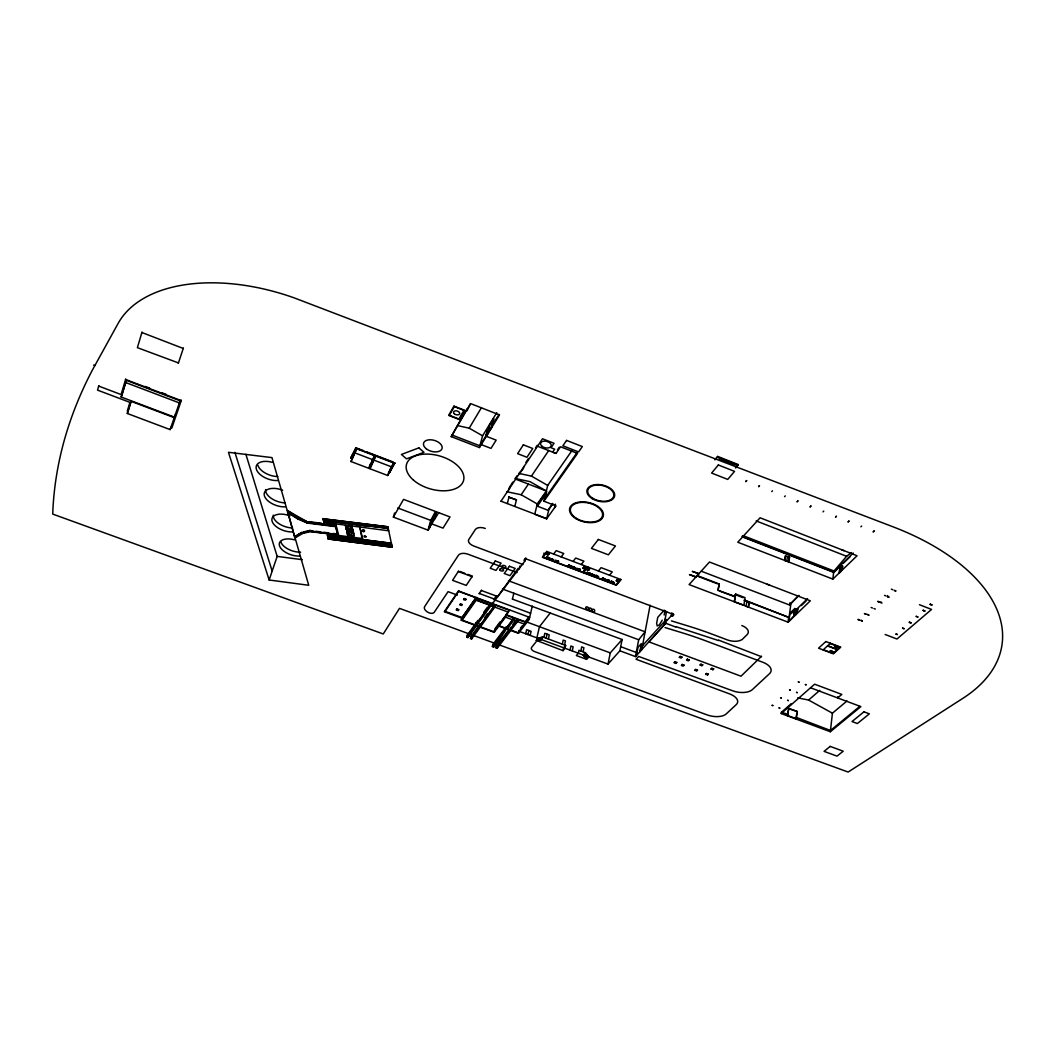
<?xml version="1.0" encoding="UTF-8"?>
<svg xmlns="http://www.w3.org/2000/svg" width="1055" height="1055" viewBox="0 0 1055 1055"><rect width="100%" height="100%" fill="white"/><g stroke="black" fill="none" stroke-linecap="round" stroke-linejoin="round"><path stroke-width="1.5" d="M608.537 580.487C606.572 580.712 607.271 580.171 608.643 580.342C611.135 582.677 608.089 579.09 609.5 581.213M607.456 579.868L606.81 579.564L608.181 580.975M608.247 580.936L609.408 581.16M609.17 581.002L608.788 580.276M612.889 582.479C613.694 583.178 614.986 581.991 611.742 582.228M611.715 582.373C610.858 581.714 611.162 580.408 613.285 582.531M612.375 582.492L613.984 582.597L612.889 582.466M611.715 581.279L612.599 582.215M613.562 582.202L611.86 581.991L612.573 582.413M617.65 580.804C617.135 580.382 618.797 580.738 618.533 580.804C613.878 581.542 620.999 579.116 618.481 579.815M617.544 581.107L616.977 580.461L617.821 580.778M617.887 580.553C619.694 580.909 615.698 578.246 618.256 579.947M665.534 623.756L664.386 623.334L671.283 615.777L672.444 616.212L673.894 614.617L525.192 558.57L525.153 560.733L497.103 597.394M887.519 596.444L887.703 595.587M880.754 602.537L880.925 601.693M791.158 703.711L781.399 712.31L781.228 713.549L830.338 731.735L832.421 713.193L846.994 700.982M837.815 696.669L837.67 697.935L841.837 694.414L814.605 684.194L781.228 713.549M839.437 572.417L839.978 567.748C847.904 559.572 836.167 582.096 840.215 567.841L842.325 565.797M841.547 570.386L842.088 565.704M832.843 579.103L857.069 555.761L760.101 517.781L737.788 542.23L832.843 579.103L833.674 572.008L853.244 553.044M742.72 537.008L833.898 572.456L834.057 571.019L846.598 556.288L851.464 552.596M796.789 713.312L796.077 719.048L797.303 711.518L788.758 708.353L787.505 715.87L788.758 708.353M795.536 614.406C795.101 610.647 799.466 604.344 796.749 613.232L796.011 614.577M797.817 608.854L796.749 613.232M789.443 620.907L793.782 616.094L794.784 608.511L795.945 608.959L795.655 611.122L794.494 610.674M701.232 571.19L789.615 605.029L789.918 602.761M788.731 616.885L788.019 622.279L810.319 600.796L709.461 562.025L689.086 584.589L788.111 622.186M744.725 599.768L744.157 600.361L789.074 617.492L790.96 603.262L798.978 595.402M788.982 620.722L789.984 613.166L794.784 608.511M789.496 557.211L788.731 561.999L789.496 557.211L785.474 555.84L784.841 560.482L785.474 555.84M585.314 653.085L585.987 653.335L583.27 655.472L585.406 652.676L578.984 650.315L578.377 653.177L576.347 655.551L586.738 659.388L588.796 657.014L608.023 664.096L619.892 650.803L635.492 656.592L665.995 622.912L648.957 641.888L741.006 676.202L761.512 656.263M748.364 607.179L749.274 602.418L746.703 601.759L749.274 602.418M746.94 601.521L746.03 606.282L748.602 606.942M748.602 605.676L749.05 602.642M719.431 590.919L734.794 596.787L735.691 594.044L745.054 597.618L743.907 605.161L734.293 601.812L735.124 596.431L717.901 590.338L719.207 583.969L696.986 575.476M734.517 601.587L735.691 594.044M711.083 668.857L712.85 669.516M712.784 669.938L713.694 668.699M761.459 656.685L718.626 640.134M705.782 674.119L707.549 674.765M707.483 675.187L708.38 673.947M711.017 669.279L711.914 668.026M736.311 467.444L738.315 464.609L717.703 456.433L714.894 459.835M718.231 589.982L719.207 583.969M705.716 674.527L706.613 673.301M702.762 664.624L701.865 665.876L700.164 664.795M700.098 665.217L700.982 663.964M735.612 464.925L719.352 459.096L719.523 458.068L728.346 461.563M697.513 669.912L696.617 671.151L694.915 670.083M694.849 670.492L695.733 669.252M689.231 659.586L688.335 660.839L686.554 660.179L687.451 658.913M684.036 664.901L683.165 666.153L681.385 665.494L682.269 664.241M715.738 459.281L717.703 456.433M681.978 656.883L681.095 658.135L679.38 657.054M679.301 657.476L680.185 656.21M676.822 662.224L675.952 663.476L674.25 662.395M674.171 662.817L675.042 661.564M718.561 640.556L675.807 626.604M672.444 616.212L672.945 613.39M671.283 615.777L671.784 612.955M664.162 615.039L664.98 610.502M664.386 623.334L666.536 611.412M639.818 651.871L641.374 643.603L638.011 647.295L636.455 655.551M640.306 651.344L641.084 647.203M641.269 650.276L642.047 646.135M641.757 649.748L650.104 605.227M635.492 656.592L638.684 639.752L645.119 631.813L508.457 580.738M832.988 651.805C831.037 649.867 829.401 652.109 830.536 651.146C828.307 649.946 835.257 652.702 832.342 651.871M830.892 650.816C830.127 649.524 831.591 652.781 832.672 651.739M830.892 651.621L831.709 651.805M830.641 651.054L831.498 651.885M619.892 650.803L622.107 639.501L512.255 599.069M837.644 647.295C838.184 647.981 833.569 646.029 837.419 646.517C839.253 648.047 837.327 647.401 837.446 646.57M836.18 646.082C835.877 647.203 835.942 645.792 837.34 647.216M836.14 645.976L835.811 646.412M835.995 647.018L836.721 647.071M837.354 647.308L837.037 646.913M608.023 664.096L610.265 652.887L622.107 639.501M588.796 657.014L588.215 656.355L586.158 658.729L588.875 656.606M584.43 656.777L587.147 654.641L584.43 656.777L586.567 653.995L585.894 653.744L583.85 656.118L584.51 656.368M585.011 657.423L587.727 655.3L585.67 657.674L585.09 657.014M585.591 658.083L588.294 655.946L586.25 658.32L585.67 657.674M580.843 651.001L581.701 646.926L583.916 647.744L583.059 651.819M583.27 655.472L585.406 652.676M572.258 650.922L573.142 646.834L570.913 646.016L570.043 650.104M563.04 650.658L563.66 647.796L565.651 645.396L542.916 637.009L540.872 639.844L536.388 640.398L563.04 650.658L565.032 648.258L565.651 645.396M564.544 644.987L565.427 640.913L563.212 640.095L562.315 644.17M620.617 579.419L616.12 584.826L583.586 572.535L584.193 569.7M548.363 639.014L549.273 634.939L544.815 633.29L543.892 637.365M540.872 639.844L542.916 637.009M546.121 638.196L547.044 634.121M536.296 640.807L538.327 637.972L542.824 637.418M536.889 637.879L539.448 626.696L550.394 612.823M530.164 635.4L531.113 631.325L526.63 629.677L525.68 633.752M587.437 566.865L583.112 572.351L543.088 557.225L544.077 552.991M555.484 504.422L554.772 507.455L555.233 504.33M532.287 606.098L529.162 619.43L518.453 633.303L510.752 630.468L497.182 648.271L496.074 647.862L496.562 645.845L509.156 629.268M527.922 634.582L528.872 630.494M528.806 617.03L525.179 621.751L524.599 624.217L517.517 621.593L511.002 630.152L518.018 632.736L529.65 617.373L458.437 590.985L444.3 611.742L461.76 618.164L476.227 597.578M549.365 557.739L546.899 557.093L547.769 558.293L550.037 557.99L549.154 558.807L548.521 557.831M548.666 553.901C550.763 553.849 546.147 552.912 549.339 553.928C547.453 554.719 547.703 555.418 548.93 553.374M548.007 553.427C546.292 552.583 548.455 556.539 548.244 554.363M548.046 557.251C548.415 558.543 545.25 555.444 547.809 557.831M548.231 553.176L548.086 553.427M548.165 554.389L547.044 554.6M518.453 633.303L519.139 630.376M506.809 491.722L521.17 494.755L537.285 503.974L534.74 514.26L546.635 518.809L549.035 508.642L552.754 503.42M548.125 558.28L548.864 558.464M546.635 518.809L555.932 505.846L543.905 501.217L547.69 485.419L571.942 450.604M506.347 626.63L492.856 644.5L492.369 646.517L493.476 646.926C494.281 649.616 512.941 616.99 507.231 628.767L509.868 629.743L516.383 621.171L516.871 619.127M517.517 621.593L518.005 619.549L497.67 646.253L497.182 648.271M553.572 559.968C551.449 559.796 549.55 557.633 553.677 559.783M525.825 557.924L525.153 560.733L523.953 560.284L525.192 558.57M510.211 627.606L510.462 627.29M492.369 646.517L505.859 628.675L498.817 626.077L499.411 623.624L499.055 625.76L506.097 628.345L512.585 619.773L513.073 617.716M510.752 630.468L511.345 628.028M511.002 630.152L511.583 627.699M507.231 628.767L513.719 620.195L514.207 618.138L493.977 644.895L493.476 646.926M551.844 558.781L552.926 559.598M552.49 560.02L551.409 559.387M493.503 632.051L508.339 612.151L508.84 610.093L490.298 603.223L489.784 605.28L475.515 625.035L462.143 620.116L462.776 617.676L474.921 600.414M519.944 566.047L519.271 568.843L518.084 568.394L492.579 603.631M512.506 598.739L513.838 593.24M537.364 506.163L537.879 504.026L546.661 491.459L546.147 493.608L537.364 506.163L548.218 510.33L552.675 504.079M479.577 624.718L471.018 636.495L470.504 638.512L471.625 638.921L480.196 627.158L494.175 632.301L505.49 617.149L506.084 614.683L509.631 609.935M557.066 561.22L558.451 561.642L555.721 560.456L558.715 561.273L555.827 560.93L558.201 561.985L556.855 561.511M556.209 561.234C555.655 558.886 554.442 561.761 556.381 561.181M494.175 632.301L494.927 629.242M492.843 602.563L492.065 605.689L475.7 599.636L476.174 597.394M479.221 593.438L494.096 598.963M490.931 605.702L476.649 625.444L479.287 626.419L493.621 606.691L494.136 604.634M494.017 599.266L496.417 595.745M493.74 631.734L480.407 626.828L494.769 607.126L495.283 605.069L472.139 636.904L471.625 638.921M518.994 474.13L523.28 468.657L523.834 466.468M514.84 506.321L516.449 499.885L508.892 497.156L516.449 499.885M470.504 638.512L479.062 626.749L479.682 624.309M479.287 626.419L479.906 623.98M480.196 627.158L481.027 624.389L480.407 626.828M519.508 474.328L520.062 472.152M479.141 593.754L481.502 590.193M508.721 489.612L509.736 486.685M508.972 489.718L510.462 485.59M467.893 637.563L477.269 623.004L476.425 625.773L467.893 637.563L466.785 637.154L475.291 625.364L475.911 622.925M508.985 497.024L507.35 503.459M466.785 637.154L467.299 635.136L477.941 620.366M461.905 620.446L476.161 600.229L476.794 597.763M569.384 566.35L569.331 565.546L568.078 565.783L571.665 566.641L569.555 566.522L568.671 565.045L570.425 566.429L571.256 565.955L570.333 566.166M570.584 565.836L569.951 565.493M466.02 599.266L464.213 598.594L466.02 599.266L465.387 600.216L463.593 599.477L464.213 598.594M475.291 625.364L461.233 620.195L461.866 617.755L475.159 598.844M462.011 617.544L445.012 611.28M575.555 568.052C576.333 569.08 576.215 567.26 573.393 567.432M574.237 567.55C575.028 567.88 575.146 567.893 575.199 568.447M574.342 567.326L572.799 567.168L573.999 567.682M456.367 609.922L458.147 610.647L458.767 609.724L456.973 609.065L456.367 609.922L457.079 609.197M459.954 604.792L460.573 603.856L462.354 604.581L461.747 605.465L459.967 604.726L460.679 604.001M444.907 611.689L458.859 590.971M456.947 609.117L458.74 609.79M458.622 570.966L452.555 580.329L466.244 585.406L472.429 576.109L467.827 574.395M579.221 569.225L577.362 569.331L579.129 570.109L580.448 569.357L579.564 569.463L579.828 570.346L579.828 569.133L578.246 568.975L579.749 569.423M577.744 568.882L577.283 568.328L579.063 569.37M579.366 569.858L577.454 569.225M488.465 431.06L489.454 425.257L487.621 434.212M491.05 427.565L493.41 418.795L491.577 427.776L487.094 434.014M583.692 567.841C587.965 565.414 583.27 569.964 584.668 567.524C584.905 564.438 581.951 569.66 584.272 568.157M584.074 567.458C585.789 566.878 582.347 567.247 584.114 567.26M584.088 568.394L582.742 568.078L583.481 567.946M466.073 410.316L451.21 436.638L479.418 447.557L482.597 435.807L496.734 412.69M487.107 431.284L488.636 429.847L487.107 431.284L485.801 436.111L496.167 440.133L490.997 448.388L481.225 444.603M486.329 436.308L488.122 429.636M127.299 411.16L129.91 402.351L97.535 390.126L98.827 385.655M588.083 570.056L588.703 570.32L587.042 569.489L589.771 568.922L587.78 568.263L589.02 569.014M588.11 569.845C586.039 568.434 591.103 570.425 588.281 569.792M587.886 569.436L588.163 568.843M588.743 572.852L586.409 572.746L590.246 573.261L589.389 572.72L589.956 573.617L587.648 572.944L589.692 573.96L588.031 573.036L588.954 572.707M588.057 570.043L586.699 569.726L587.609 569.265M587.595 572.324C587.556 571.546 586.356 573.617 587.477 572.351M588.36 568.764L587.49 568.658L589.072 568.79M592.857 575.12L594.031 575.687L594.73 574.856L591.842 574.935L591.156 574.039L593.675 575.094M592.673 574.25L590.866 574.461L593.952 574.764M594.044 574.698L593.306 574.698M432.115 523.385C442.665 495.27 430.387 528.845 427.987 530.124L393.37 517.108L394.61 512.954M431.877 523.293L434.238 519.442L435.715 514.181M434.238 519.442L435.966 514.273M466.376 410.712L466.877 408.944M597.987 576.558C597.249 576.953 594.453 574.975 596.286 576.478M596.668 576.056C593.991 573.656 601.297 577.929 597.684 576.914M596.365 576.412L595.442 575.885M596.906 575.753L598.066 576.874M427.987 530.124L430.73 520.405L435.148 512.018M428.871 528.199C440.054 499.226 422.04 547.571 432.445 519.456M430.427 525.654L432.194 519.363M603.038 577.942C599.425 578.931 608.471 578.72 603.829 579.446M604.489 579.472L603.75 578.298M603.803 579.103L604.977 578.958M98.642 386.064L121.101 394.557L125.703 379.022M174.392 417.121L121.14 396.997L126.481 379.919M607.575 580.712L608.247 580.778M122.024 394.913L126.297 380.327L180.115 400.781L170.119 429.596L127.312 413.494L130.991 401.296L174.22 417.635L175.407 414.615M178.466 362.933L137.387 347.662L142.029 332.061M390.535 544.697L372.731 542.415L390.653 545.29L390.772 543.866M392.17 547.202L328.25 538.986L392.17 547.202L387.91 526.788L322.949 518.77L387.91 526.788M388.662 530.784L324.004 522.357L335.081 523.979L335.464 525.496L307.48 521.935L298.394 518.005L287.474 510.554L307.48 521.935M618.072 580.263L616.028 580.725L616.7 580.949M131.413 400.742L127.312 413.494M389.717 472.178L389.519 472.811L394.926 462.697L387.699 475.502L369.896 468.723L375.686 456.037L369.896 468.723M387.699 475.502L389.005 471.242M362.577 538.525L362.247 539.567L359.57 525.799L362.577 538.525L338.708 535.478L335.886 524.335M347.636 535.043L346.805 530.744L347.636 535.043L354.058 535.861L353.254 531.562L350.023 531.153M354.058 535.861L347.754 534.634M350.985 461.536L356.696 448.784L350.985 461.536L368.868 468.341L370.213 464.081M370.701 464.807L371.611 461.985M352.726 530.335L351.908 525.997L352.726 530.335L346.264 529.518L345.433 525.179L346.264 529.518M368.868 468.341L374.67 455.641L371.69 461.272M338.708 535.478L338.312 536.705L335.661 526.247L307.361 522.647L297.813 518.519L287.646 512.044M301.677 533.144L309.484 531.285L337.626 534.885L337.877 534.067L338.075 534.806L310.144 531.667L302.732 533.434L295.097 537.905L294.925 536.454L301.954 532.327L294.648 537.272L287.474 510.554M335.081 523.979L335.477 522.739M335.464 525.496L337.626 534.885M355.957 447.821L350.84 458.094L355.957 447.821L363.448 450.683M352.502 454.705L351.157 457.356M327.34 535.083L391.431 543.299L327.34 535.083L328.25 538.986M178.295 363.368L183.399 348.018M309.484 531.285L309.761 530.467L312.887 530.863M287.501 512.453L297.668 518.928L307.216 523.056L307.493 522.238L335.793 525.838M297.668 518.928L297.945 518.111L287.791 511.635M294.648 537.272L294.925 536.454M295.796 537.496L295.229 537.496M269.144 579.999L228.46 452.305L271.966 457.606L308.733 585.274L269.144 579.999L277.162 556.394L245.894 454.296M181.394 400.188L171.859 427.948M170.119 429.596L171.121 427.104M180.286 400.359L179.271 402.878L125.4 382.424M121.14 396.997L122.209 394.491M662.276 620.169L659.335 624.876L657.186 625.971L656.632 623.347L657.74 617.333L664.175 610.186M351.711 457.369L356.326 448.296M831.867 651.528L831.182 651.568M389.77 469.844L393.594 462.868L392.289 467.154L374.354 460.31M389.361 471.704L394.253 462.789M547.756 553.809L547.571 552.899L548.336 553.084M546.833 557.765L546.174 557.515L547.123 557.37M393.37 517.108L403.564 499.371L450.023 516.95L443.021 528.12L431.798 523.9M569.278 565.216L568.328 565.506L569.542 566.179M451.21 436.638L470.556 403.577L499.49 414.918L479.418 447.557M466.917 410.923L470.279 404.052M573.722 567.274C575.503 568.632 571.955 566.891 573.88 566.957M457.474 425.561L469.198 428.198L481.436 407.665M592.106 573.933L591.934 574.025M489.454 425.257L493.41 418.795M490.76 424.176L493.938 418.993M434.475 519.535L438.695 512.664M486.817 434.462L479.893 445.817L451.711 434.897M499.16 414.43L491.525 425.811M595.679 576.215L595.337 575.793M603.671 578.377L603.091 578.048M611.333 581.701L611.597 581.16M511.121 484.654L512.809 482.122M515.328 478.311L517.016 475.765M525.918 462.341L528.529 458.424M535.478 447.953L537.206 445.342M500.927 501.336L542.494 438.761L554.046 443.271L551.027 447.742L554.679 449.166L552.662 452.133M518.559 473.352L531.43 476.108L548.798 450.432M521.17 494.755L528.278 484.271M553.005 452.265L555.603 453.281M557.436 449.892L559.255 447.228M463.58 599.543L464.319 598.739M537.193 504.105L546.358 490.997L530.058 481.66L515.275 478.508M544.433 499.055L577.098 452.529M543.905 501.217L577.533 453.413L560.548 446.779L555.998 453.439L537.536 446.239M461.233 620.195L476.689 598.172L488.781 602.656M554.521 507.35L555.55 506.374M483.638 612.454L487.463 607.179M477.163 623.413L490.496 604.963M484.575 617.808L487.45 613.852M543.088 557.225L547.229 551.633M495.217 628.384L500.083 621.857M494.676 630.257L498.382 625.285M499.318 624.033L505.068 616.331M553.638 554.06L556.196 550.644L563.752 553.506L561.168 556.921M513.152 624.019L515.948 620.34M512.585 625.681L514.932 622.595M496.074 647.862L509.631 630.059L506.98 629.083M520.379 628.253L522.265 625.813M573.076 561.418L575.687 558.029L583.89 561.141L581.239 564.517M583.586 572.535L587.925 567.036M536.388 640.398L538.327 637.972M537.153 640.24L539.092 637.813M535.953 641.981L531.601 647.44A5.499 2.809 12.9 0 0 534.753 651.647L707.246 714.934A14.44 7.174 9.7 0 0 726.196 713.945L736.245 704.608A14.599 7.319 9.5 0 0 729.493 693.86L636.06 659.256L638.644 656.434L732.698 690.814A14.981 7.622 9.2 0 0 752.36 689.614L769.543 673.644A15.126 7.82 8.8 0 0 762.844 662.263L705.426 640.715A209.84 101.438 11.4 0 0 681.715 632.657L665.032 627.567M537.061 640.649L539 638.222M537.918 640.082L539.857 637.655M537.826 640.49L539.764 638.064M538.683 639.923L540.622 637.484M538.591 640.332L540.529 637.893M539.356 640.174L541.386 637.326M540.2 639.594L542.151 637.167M540.107 640.003L542.059 637.576M598.409 571.019L601.099 567.656L612.256 571.889L609.526 575.226M735.454 467.972L738.315 464.609M746.729 480.645L745.7 481.647L746.518 480.566M759.481 485.722L758.585 486.737L759.402 485.656M772.471 490.826L771.772 491.604M637.233 651.41L636.284 652.465L620.696 646.689M640.596 647.73L665.204 620.736M785.276 495.89L784.577 496.654M797.936 500.927L797.013 501.916L797.857 500.861M789.615 605.029L798.529 595.666M823.757 511.095L823.032 511.86M787.426 556.592L786.793 561.234M767.275 584.259L769.675 585.169M569.41 565.256L569.911 565.704M573.894 567.827L572.549 567.537L573.485 567.524M577.626 568.962L577.204 569.357M849.051 521.104L847.969 522.054L848.853 521.025M861.645 526.076L860.893 526.814M841.547 549.681L844.013 550.657M874.199 531.034L873.105 531.997L874.002 530.955M795.945 608.959L791.144 613.601L789.984 613.166M833.898 572.456L839.78 566.746M843.314 563.33L850.37 556.486M807.563 598.647L794.956 610.845L793.782 616.094M789.074 617.492L744.5 600.005M801.391 605.57L805.98 601.139M823.098 649.92L830.43 643.273M877.984 601.363L879.435 602.115L877.773 601.469M859.363 619.826L857.886 619.443L859.522 620.076M865.878 613.944L864.401 613.562L866.05 614.195M872.472 607.983L871.1 607.495M885.91 595.864L884.525 595.363M892.754 589.679L891.356 589.178M861.038 620.3L862.357 621.131M867.566 614.419L868.898 615.25M862.186 620.881L860.933 620.393M868.727 614.999L867.461 614.511M875.334 609.052L873.962 608.577M882.033 603.038L880.648 602.55M888.811 596.945L887.308 596.55L888.983 597.196M895.669 590.774L894.165 590.378L895.84 591.037M787.993 714.341L781.399 712.31M797.686 697.856L808.605 700.058L819.748 690.366M797.303 711.518L788.428 708.644M796.565 717.519L830.483 730.482L859.746 706.415M902.553 628.121L904.082 628.846M902.658 628.107L903.911 628.595M909.436 622.265L910.702 622.753M923.27 610.37L924.549 610.858M930.312 604.304L931.591 604.805M897.198 634.372L895.735 633.989L897.37 634.622M830.338 731.735L860.88 706.626L810.53 687.781M551.659 559.045L551.158 559.519M596.985 576.769L597.684 576.689M294.793 536.863L301.809 532.735L309.616 530.876L337.745 534.476M831.894 651.528L832.646 652.109M547.321 554.455L546.793 553.954L547.598 553.901M596.128 575.582L596.906 575.648M608.695 580.329L609.421 580.329M611.32 581.925L610.397 581.806L612.362 582.307M616.595 581.002L617.531 580.923M836.008 646.755L834.756 646.583L835.89 646.372M832.685 651.568L832.843 651.753M303.51 531.957L309.761 530.467M596.431 576.188L597.13 576.426M607.786 580.606C605.61 580.909 607.06 578.997 606.915 580.553M371.109 525.931L377.558 526.748M380.789 527.157L385.484 527.17M323.476 520.313L368.999 526.089M387.027 528.37L388.28 528.529M323.555 520.616L369.079 526.392M387.093 528.674L388.346 528.832M345.301 525.588L351.777 526.419M309.168 521.711L321.604 523.293M326.272 523.887L330.94 524.48M307.216 523.056L335.53 526.656M346.396 529.109L352.858 529.927M346.673 531.153L353.122 531.971M316.012 531.272L320.694 531.865M323.819 532.274L328.501 532.867M333.195 533.474L336.321 533.87M327.788 536.784L391.801 545M327.868 537.087L391.867 545.303M277.162 556.394L302.284 559.678M671.415 620.894L688.625 626.156A202.771 98.972 11.2 0 1 711.466 633.923L727.502 639.963A11.697 6.211 9.2 0 0 742.245 639.422L747.138 634.582A11.658 6.224 9.1 0 0 741.823 625.549M476.425 625.773L479.062 626.749M468.394 633.607L399.476 608.366L383.242 633.976L52.75 514.088L52.908 509.394A1266.488 626.921 1.5 0 1 92.181 370.45L118.147 323.384A160.479 93.381 20.4 0 1 294.2 297.879L893.123 526.854A204.736 110.445 7.9 0 1 963.584 697.883L848.128 772.049L498.817 644.75M469.515 634.015L472.126 634.978M473.247 635.387L494.004 642.983M495.112 643.392L497.709 644.341M467.299 635.136L468.407 635.545M471.018 636.495L472.139 636.904M492.856 644.5L493.977 644.895M496.562 645.845L497.67 646.253M518.783 631.207L538.235 638.38M540.964 639.436L563.66 647.796M565.032 648.258L583.362 655.063M493.595 599.53L530.612 613.258M458.754 591.38L476.069 597.803M787.834 715.58L796.406 718.758M476.161 600.229L493.621 606.691M494.769 607.126L508.339 612.151M457.356 595.099L448.072 591.67L434.146 612.414A4.18 2.15 15 0 1 429.029 612.85A8.532 4.418 15 0 1 424.677 606.559L458.45 555.207A7.767 4.22 14.7 0 1 468.09 554.231L517.056 572.601M526.049 621.738L610.265 652.887M506.084 614.683L525.179 621.751M505.978 615.091L525.087 622.16M505.49 617.149L512.585 619.773M513.719 620.195L516.383 621.171M460.151 571.533L464.754 573.247M458.45 571.586L472.258 576.742M502.444 588.993L638.684 639.752M680.119 656.632L681.899 657.305M687.372 659.335L689.166 659.995M700.916 664.373L702.696 665.046M711.848 668.448L713.628 669.107M674.976 661.986L676.756 662.646M682.189 664.663L683.97 665.323M695.667 669.674L697.434 670.334M706.547 673.71L708.314 674.369M481.423 590.51L496.338 596.049M522.937 564.517L473.603 545.949A7.873 4.352 14.6 0 1 468.816 539.461L475.37 529.505A7.952 4.431 14.6 0 1 485.287 528.436M665.151 619.114L666.285 619.549M665.916 623.334L675.741 627.026M397.761 507.969L430.73 520.405M830.193 643.497L840.017 647.243L837.551 649.445L827.74 645.726M93.592 365.083L94.884 365.571M145.26 386.46L149.784 388.174M161.824 392.75L166.334 394.465M827.489 645.937L837.301 649.669L833.12 653.401L823.335 649.695M125.519 379.444L181.223 400.61M698.99 573.617L692.291 571.388L698.766 573.867M501.02 501.204L546.727 518.678M696.656 575.845L717.4 583.771M696.102 576.808L689.429 574.593L695.891 577.059M366.441 451.817L393.423 462.13M355.878 448.072L392.737 462.209M355.746 448.454L394.728 463.343M735.124 594.638L743.142 597.697M355.311 453.057L373.325 459.927M885.158 634.49L896.961 639.027L931.565 609.421L919.433 604.713M141.845 332.496L183.227 348.453M515.288 479.023L546.358 490.997M784.96 560.35L788.863 561.867M841.27 566.812L840.73 571.494M487.291 432.708L487.344 434.66L486.276 434.357M742.944 535.584L834.057 571.019M741.955 536.362L833.674 572.008M756.198 520.933L846.598 556.288M835.679 516.858L836.51 516.172L835.547 517.148M717.611 457.026L738.223 465.202M719.444 458.516L734.148 464.345M297.945 518.111L307.493 522.238M808.605 700.058L832.421 713.193M469.198 428.198L482.597 435.807M531.43 476.108L547.69 485.419M616.951 580.435L616.898 579.683L617.505 580.079M234.896 452.358L272.164 571.098M323.015 518.572L323.938 522.568M353.254 531.562L353.873 534.16M363.698 530.414A5.288 4.207 -13.1 0 1 363.579 530.902M299.369 556.077A14.691 7.675 17.9 0 1 279.469 545.672A14.691 7.675 17.9 0 1 294.688 539.857M277.57 480.566A15.627 8.598 19.2 0 1 256.352 469.145A15.627 8.598 19.2 0 1 272.309 462.341M277.781 476.57A15.601 8.611 19.2 0 1 257.829 465.202M285.351 502.879A15.271 8.295 18.7 0 1 265.623 489.599M285.167 506.848A15.298 8.269 18.7 0 1 264.225 495.006A15.298 8.269 18.7 0 1 282.661 490.193M300.662 552.161A14.665 7.688 17.9 0 1 280.815 541.835M292.393 531.918A14.981 7.965 18.3 0 1 271.913 520.432A14.981 7.965 18.3 0 1 290.033 515.895M292.578 527.975A14.968 7.978 18.3 0 1 273.271 515.117M571.929 566.271L571.269 565.994L571.929 566.271M362.406 530.441C363.329 533.553 366.705 529.597 362.577 530.256C362.907 533.606 366.705 529.373 362.406 530.441M366.125 536.718C362.828 538.538 363.935 533.566 366.125 536.718M453.967 406.109L448.652 415.38L459.281 419.521L464.662 410.29L453.953 406.122M454.323 406.637L449.364 415.288L458.925 419.006L463.949 410.395L454.323 406.637M523.359 444.828L517.609 453.65L526.933 457.277L532.749 448.494L523.359 444.828M566.575 440.41L562.882 445.803L578.562 451.936L582.334 446.582L566.575 440.41M495.309 560.97L490.232 568.249L495.995 570.412L501.112 563.146L495.309 560.97M509.407 566.258L504.237 573.498L509.987 575.648L515.196 568.434L509.407 566.258M546.741 551.449L542.428 557.291L616.397 585.235L621.092 579.604L546.741 551.449M598.37 539.448L591.433 548.363L608.379 554.811L615.447 545.976L598.37 539.448M718.35 464.978L711.611 473.062L727.726 479.418L734.557 471.387L718.35 464.978M810.939 506.07L810.003 507.059L810.847 505.991M825.854 641.532L818.548 648.192L833.331 653.797L840.73 647.19L825.854 641.532M772.181 705.333L772.84 705.571L772.181 705.333M780.66 697.737L781.307 697.988L780.66 697.737M789.575 689.759L790.235 690.01L789.575 689.759M798.345 681.899L799.004 682.15L798.345 681.899M779.091 707.892L779.75 708.129L779.091 707.892M787.623 700.335L788.27 700.573L787.623 700.335M796.591 692.383L797.25 692.621L796.591 692.383M805.413 684.55L806.073 684.801L805.413 684.55M909.344 622.279L910.992 622.912L909.344 622.279M916.215 616.357L917.863 617.004L916.215 616.357M923.178 610.37L924.839 611.016L923.178 610.37M930.22 604.317L931.882 604.963L930.22 604.317M863.94 711.822L852.005 721.554L857.372 723.545L869.36 713.839L863.94 711.822M830.193 746.399L824.047 751.358L837.024 756.132L843.222 751.2L830.193 746.399M418.848 447.874L401.401 454.468L406.531 458.846L423.978 452.305L418.848 447.874M387 528.225L368.973 525.944L387 528.225M413.349 480.012A29.646 17.117 16 0 0 462.393 483.164A29.646 17.117 16 0 0 429.359 454.164A29.646 17.117 16 0 0 413.349 480.012M426.299 448.81A9.627 5.671 16.3 0 0 441.913 448.929A9.627 5.671 16.3 0 0 430.242 439.764A9.627 5.671 16.3 0 0 426.299 448.81M592.791 498.329A13.28 7.794 12.2 0 0 613.746 496.035A13.28 7.794 12.2 0 0 595.824 485.155A13.28 7.794 12.2 0 0 592.791 498.329M576.676 518.493A16.392 9.469 12.4 0 0 602.471 515.803A16.392 9.469 12.4 0 0 580.263 502.483A16.392 9.469 12.4 0 0 576.676 518.493M500.07 570.333A2.057 1.121 14 0 0 503.486 570.57A2.057 1.121 14 0 0 501.244 568.685A2.057 1.121 14 0 0 500.07 570.333M502.642 567.274A2.057 1.121 13.9 0 0 505.899 567.115A2.057 1.121 13.9 0 0 503.195 565.401A2.057 1.121 13.9 0 0 502.642 567.274M541.716 446.054A5.473 3.31 13.7 0 0 550.921 446.529A5.473 3.31 13.7 0 0 545.053 441.109A5.473 3.31 13.7 0 0 541.716 446.054M592.277 498.646A14.111 8.295 12.2 0 0 614.564 496.206A14.111 8.295 12.2 0 0 595.508 484.641A14.111 8.295 12.2 0 0 592.277 498.646M576.175 518.796A17.21 9.943 12.4 0 0 603.289 515.987A17.21 9.943 12.4 0 0 579.96 501.982A17.21 9.943 12.4 0 0 576.175 518.796M454.309 413.731A3.165 1.925 16.1 0 0 459.558 413.982A3.165 1.925 16.1 0 0 456.024 410.804A3.165 1.925 16.1 0 0 454.309 413.731M347.781 527.896A1.807 0.976 17.1 0 0 350.774 528.278A1.807 0.976 17.1 0 0 348.889 526.498A1.807 0.976 17.1 0 0 347.781 527.896M349.126 533.434A1.807 0.976 17.1 0 0 352.119 533.817A1.807 0.976 17.1 0 0 350.247 532.05A1.807 0.976 17.1 0 0 349.126 533.434M588.914 609.487A1.477 1.2 39.8 0 0 591.248 610.357A1.477 1.2 39.8 0 0 590.47 608.089A1.477 1.2 39.8 0 0 588.914 609.487M585.762 608.3A1.477 1.2 39.6 0 0 588.097 609.183A1.477 1.2 39.6 0 0 587.319 606.902A1.477 1.2 39.6 0 0 585.762 608.3M592.066 610.66A1.477 1.2 39.9 0 0 594.4 611.531A1.477 1.2 39.9 0 0 593.609 609.263A1.477 1.2 39.9 0 0 592.066 610.66"/></g></svg>
